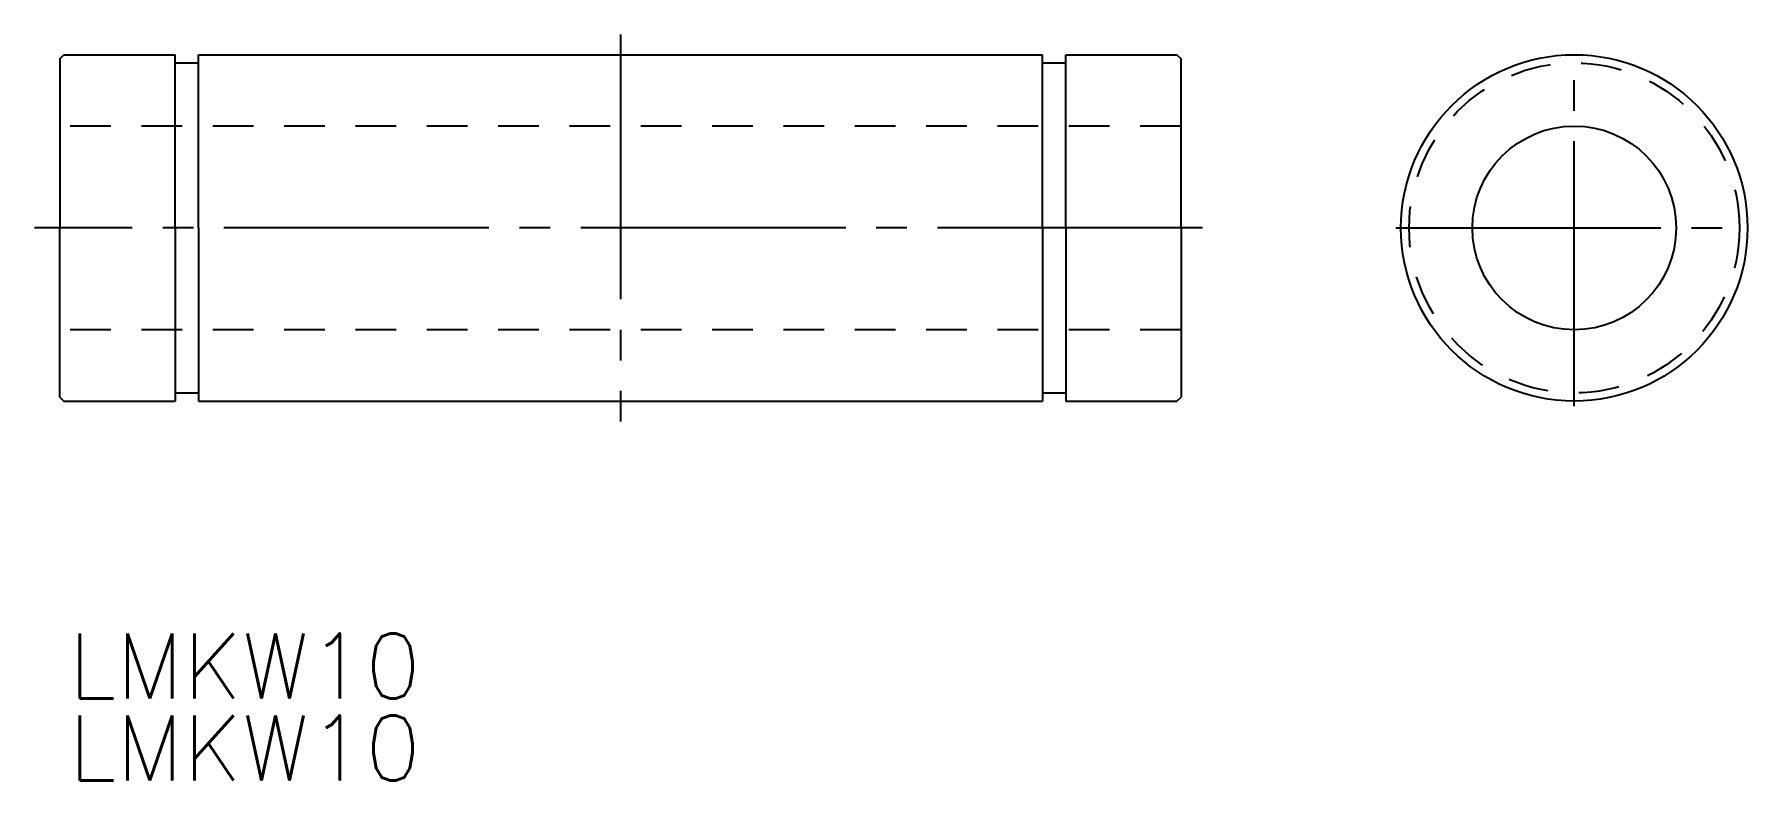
# Model space of a CAD drawing. Extents: x 112.1 to 196.4, y 114 to 150.6.
import ezdxf

# ---------------------------------------------------------------- set-up
doc = ezdxf.new("R2010")
doc.units = 0
doc.linetypes.add('CENTER', pattern=[17.5, 13, -1.5, 1.5, -1.5])
doc.linetypes.add('DASHED', pattern=[3.5, 2, -1.5])
doc.layers.get('0').update_dxf_attribs({"linetype": 'CONTINUOUS'})
doc.layers.add('CENTER', color=1, linetype='CENTER')
doc.styles.get("Standard").update_dxf_attribs({"font": 'txt.shx', "bigfont": '@extfont2.shx'})

msp = doc.modelspace()

# ---------------------------------------------------------------- linework, layer by layer
at = {"color": 7, "linetype": 'CONTINUOUS'}
for p, q in [((113.347, 149.398), (113.547, 149.598)), ((113.347, 149.398), (113.347, 141.098)), ((113.547, 149.598), (118.997, 149.598)), ((118.997, 141.098), (118.997, 149.598)), ((118.997, 149.198), (120.147, 149.198)), ((120.147, 141.098), (120.147, 149.598)), ((120.147, 149.598), (161.547, 149.598)), ((161.547, 141.098), (161.547, 149.598)), ((161.547, 149.198), (162.697, 149.198)), ((162.697, 141.098), (162.697, 149.598)), ((162.697, 149.598), (168.147, 149.598)), ((168.147, 149.598), (168.347, 149.398)), ((168.347, 141.098), (168.347, 149.398)), ((113.347, 132.798), (113.347, 141.098)), ((118.997, 141.098), (118.997, 132.598)), ((120.147, 141.098), (120.147, 132.598)), ((161.547, 141.098), (161.547, 132.598)), ((162.697, 141.098), (162.697, 132.598)), ((168.347, 141.098), (168.347, 132.798)), ((113.347, 132.798), (113.547, 132.598)), ((113.547, 132.598), (118.997, 132.598)), ((118.997, 132.998), (120.147, 132.998)), ((120.147, 132.598), (161.547, 132.598)), ((161.547, 132.998), (162.697, 132.998)), ((162.697, 132.598), (168.147, 132.598)), ((168.147, 132.598), (168.347, 132.798))]:
    msp.add_line(p, q, dxfattribs=at)
at = {"color": 1, "linetype": 'CENTER'}
for p, q in [((187.639, 132.348), (187.639, 149.848)), ((178.889, 141.098), (196.389, 141.098))]:
    msp.add_line(p, q, dxfattribs=at)
at = {"color": 3, "linetype": 'DASHED'}
for p, q in [((168.347, 146.098), (113.347, 146.098)), ((168.347, 136.098), (113.347, 136.098))]:
    msp.add_line(p, q, dxfattribs=at)
at = {"color": 13, "linetype": 'CONTINUOUS'}
for p, q in [((113.547, 141.098), (113.347, 141.098)), ((168.347, 141.098), (168.147, 141.098))]:
    msp.add_line(p, q, dxfattribs=at)
at = {"color": 7, "linetype": 'CONTINUOUS'}
for radius in [8.5, 5]:
    msp.add_circle((187.639, 141.098), radius, dxfattribs=at)
at = {"color": 3, "linetype": 'DASHED'}
msp.add_circle((187.639, 141.098), 8.1, dxfattribs=at)
at = {"layer": 'CENTER', "color": 1, "linetype": 'CENTER'}
for p, q in [((140.847, 150.598), (140.847, 131.598)), ((169.397, 141.098), (112.097, 141.098))]:
    msp.add_line(p, q, dxfattribs=at)

# ---------------------------------------------------------------- texts
at = {"color": 7, "linetype": 'CONTINUOUS'}
for p in [(113.778, 117.995), (113.778, 113.97)]:
    msp.add_text('LMKW10', height=3.2, dxfattribs=at).set_placement(p)

doc.saveas('drawing.dxf')
